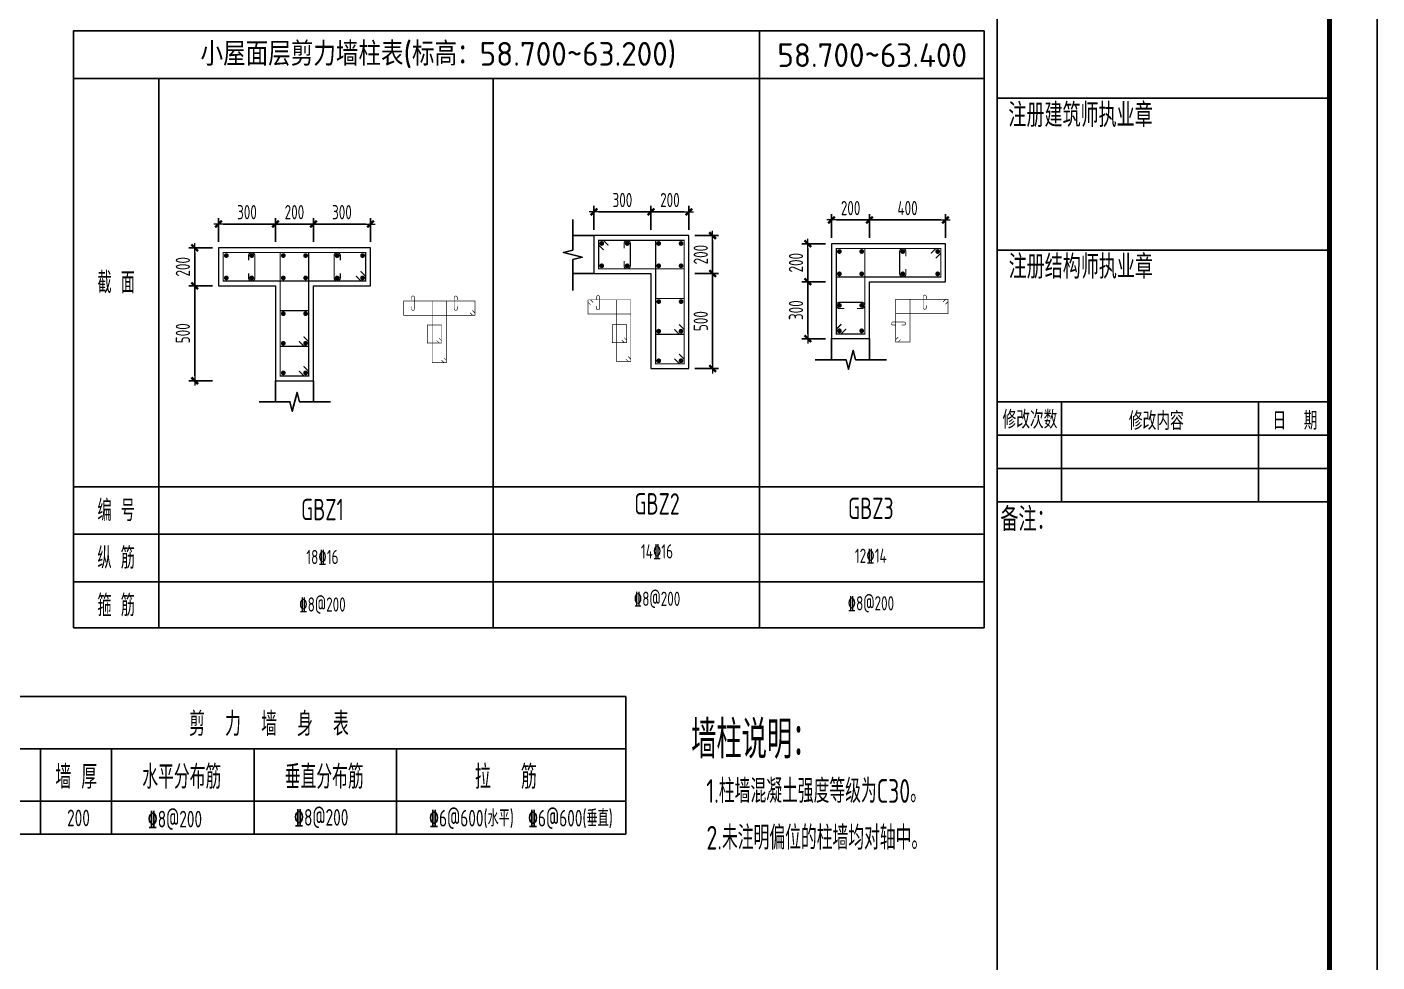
# Model space of a CAD drawing. Extents: x 580289 to 1106878, y -144605 to 78052.
# Drawn here: x 980489 to 1008920, y 48285 to 67977 of the extents above; entities that cross this region are included whole.
import ezdxf
from ezdxf.enums import TextEntityAlignment as Align

# ---------------------------------------------------------------- set-up
doc = ezdxf.new("R2010")
doc.units = 0
doc.header["$LTSCALE"] = 100
doc.layers.get('0').update_dxf_attribs({"linetype": 'CONTINUOUS'})
doc.layers.get('Defpoints').update_dxf_attribs({"linetype": 'CONTINUOUS'})
for name, color, linetype in [('Note', 7, 'CONTINUOUS'), ('TAB', 7, 'CONTINUOUS'), ('TEXT', 2, 'CONTINUOUS'), ('THIN', 7, 'CONTINUOUS'), ('T图框', 7, 'CONTINUOUS'), ('图框', 254, 'CONTINUOUS')]:
    doc.layers.add(name, color=color, linetype=linetype)
for name, color, linetype, lineweight in [('REIN', 6, 'CONTINUOUS', 18), ('Z-柱大样外框', 7, 'CONTINUOUS', 18), ('Z-详图标注', 3, 'CONTINUOUS', 18)]:
    doc.layers.add(name, color=color, linetype=linetype, lineweight=lineweight)
doc.styles.add('HZTXT2', font='tssdeng.shx', dxfattribs={"width": 0.7, "bigfont": 'tssdchn.shx'})
doc.styles.get("Standard").update_dxf_attribs({"font": 'tssdeng.shx', "width": 0.7, "bigfont": 'tssdchn.shx'})
doc.styles.add('TCCAD_Dimension', font='Tssdeng.shx', dxfattribs={"width": 0.7, "bigfont": 'tssdchn.shx'})
doc.dimstyles.new('TCCAD_25_100', dxfattribs={"dimtxt": 300, "dimasz": 100, "dimexe": 125, "dimexo": 125, "dimgap": 100, "dimtad": 1, "dimdec": 0, "dimlfac": 0.25, "dimzin": 0, "dimdsep": 46, "dimtxsty": 'TCCAD_Dimension', "dimblk": '_TCDBK25_100', "dimcen": 0, "dimclrt": 7, "dimadec": 0, "dimazin": 0, "dimtfac": 1, "dimtdec": 0, "dimtix": 1, "dimtmove": 2, "dimatfit": 3, "dimfxl": 1, "dimtolj": 1, "dimtzin": 0, "dimarcsym": 0})

# ---------------------------------------------------------------- blocks, each defined once
blk = doc.blocks.new('_TCDBK25_100')
blk.add_line((-1, 0), (1, 0))
at = {"const_width": 0.5}
blk.add_lwpolyline([(-0.7, -0.7), (0.7, 0.7)], dxfattribs=at)
blk = doc.blocks.new('*D1730')
at = {"layer": 'Defpoints', "color": 0}
for p in [(986522, 63827), (986522, 63327), (987722, 63327)]:
    blk.add_point(p, dxfattribs=at)
at = {"layer": 'Z-详图标注', "color": 0, "lineweight": -2}
for p, q in [((986522, 63452), (986522, 63952)), ((987622, 63827), (986622, 63827)), ((987722, 63452), (987722, 63952))]:
    blk.add_line(p, q, dxfattribs=at)
at = {"layer": 'Z-详图标注', "color": 0, "lineweight": -2, "xscale": 100, "yscale": 100, "zscale": 100, "rotation": 180}
blk.add_blockref('_TCDBK25_100', (986522, 63827), dxfattribs=at)
at = {"layer": 'Z-详图标注', "color": 0, "lineweight": -2, "xscale": 100, "yscale": 100, "zscale": 100}
blk.add_blockref('_TCDBK25_100', (987722, 63827), dxfattribs=at)
at = {"layer": 'Z-详图标注', "color": 7, "insert": (987122, 64077), "char_height": 300, "attachment_point": 5, "style": 'TCCAD_Dimension'}
blk.add_mtext('\\A1;300', dxfattribs=at)
blk = doc.blocks.new('*D1731')
at = {"layer": 'Defpoints', "color": 0}
for p in [(985722, 63827), (985722, 63327), (986522, 63327)]:
    blk.add_point(p, dxfattribs=at)
at = {"layer": 'Z-详图标注', "color": 0, "lineweight": -2}
for p, q in [((985722, 63452), (985722, 63952)), ((986422, 63827), (985822, 63827)), ((986522, 63452), (986522, 63952))]:
    blk.add_line(p, q, dxfattribs=at)
at = {"layer": 'Z-详图标注', "color": 0, "lineweight": -2, "xscale": 100, "yscale": 100, "zscale": 100, "rotation": 180}
blk.add_blockref('_TCDBK25_100', (985722, 63827), dxfattribs=at)
at = {"layer": 'Z-详图标注', "color": 0, "lineweight": -2, "xscale": 100, "yscale": 100, "zscale": 100}
blk.add_blockref('_TCDBK25_100', (986522, 63827), dxfattribs=at)
at = {"layer": 'Z-详图标注', "color": 7, "insert": (986122, 64077), "char_height": 300, "attachment_point": 5, "style": 'TCCAD_Dimension'}
blk.add_mtext('\\A1;200', dxfattribs=at)
blk = doc.blocks.new('*D1732')
at = {"layer": 'Defpoints', "color": 0}
for p in [(984522, 63827), (984522, 63327), (985722, 63327)]:
    blk.add_point(p, dxfattribs=at)
at = {"layer": 'Z-详图标注', "color": 0, "lineweight": -2}
for p, q in [((984522, 63452), (984522, 63952)), ((985622, 63827), (984622, 63827)), ((985722, 63452), (985722, 63952))]:
    blk.add_line(p, q, dxfattribs=at)
at = {"layer": 'Z-详图标注', "color": 0, "lineweight": -2, "xscale": 100, "yscale": 100, "zscale": 100, "rotation": 180}
blk.add_blockref('_TCDBK25_100', (984522, 63827), dxfattribs=at)
at = {"layer": 'Z-详图标注', "color": 0, "lineweight": -2, "xscale": 100, "yscale": 100, "zscale": 100}
blk.add_blockref('_TCDBK25_100', (985722, 63827), dxfattribs=at)
at = {"layer": 'Z-详图标注', "color": 7, "insert": (985122, 64077), "char_height": 300, "attachment_point": 5, "style": 'TCCAD_Dimension'}
blk.add_mtext('\\A1;300', dxfattribs=at)
blk = doc.blocks.new('*D1733')
at = {"layer": 'Defpoints', "color": 0}
for p in [(984522, 63327), (984022, 62527), (984522, 62527)]:
    blk.add_point(p, dxfattribs=at)
at = {"layer": 'Z-详图标注', "color": 0, "lineweight": -2}
for p, q in [((984397, 63327), (983897, 63327)), ((984022, 63227), (984022, 62627)), ((984397, 62527), (983897, 62527))]:
    blk.add_line(p, q, dxfattribs=at)
at = {"layer": 'Z-详图标注', "color": 0, "lineweight": -2, "xscale": 100, "yscale": 100, "zscale": 100}
for p, rotation in [((984022, 63327), 90), ((984022, 62527), 270)]:
    blk.add_blockref('_TCDBK25_100', p, dxfattribs=dict(at, rotation=rotation))
at = {"layer": 'Z-详图标注', "color": 7, "insert": (983772, 62927), "char_height": 300, "attachment_point": 5, "rotation": 90, "style": 'TCCAD_Dimension'}
blk.add_mtext('\\A1;200', dxfattribs=at)
blk = doc.blocks.new('*D1734')
at = {"layer": 'Defpoints', "color": 0}
for p in [(984522, 62527), (984022, 60527), (984522, 60527)]:
    blk.add_point(p, dxfattribs=at)
at = {"layer": 'Z-详图标注', "color": 0, "lineweight": -2}
for p, q in [((984397, 62527), (983897, 62527)), ((984022, 62427), (984022, 60627)), ((984397, 60527), (983897, 60527))]:
    blk.add_line(p, q, dxfattribs=at)
at = {"layer": 'Z-详图标注', "color": 0, "lineweight": -2, "xscale": 100, "yscale": 100, "zscale": 100}
for p, rotation in [((984022, 62527), 90), ((984022, 60527), 270)]:
    blk.add_blockref('_TCDBK25_100', p, dxfattribs=dict(at, rotation=rotation))
at = {"layer": 'Z-详图标注', "color": 7, "insert": (983772, 61527), "char_height": 300, "attachment_point": 5, "rotation": 90, "style": 'TCCAD_Dimension'}
blk.add_mtext('\\A1;500', dxfattribs=at)
blk = doc.blocks.new('*D1735')
at = {"layer": 'Defpoints', "color": 0}
for p in [(994429, 62783), (994929, 62783), (994429, 60783)]:
    blk.add_point(p, dxfattribs=at)
at = {"layer": 'Z-详图标注', "color": 0, "lineweight": -2}
for p, q in [((994554, 62783), (995054, 62783)), ((994929, 60883), (994929, 62683)), ((994554, 60783), (995054, 60783))]:
    blk.add_line(p, q, dxfattribs=at)
at = {"layer": 'Z-详图标注', "color": 0, "lineweight": -2, "xscale": 100, "yscale": 100, "zscale": 100}
for p, rotation in [((994929, 62783), 90), ((994929, 60783), 270)]:
    blk.add_blockref('_TCDBK25_100', p, dxfattribs=dict(at, rotation=rotation))
at = {"layer": 'Z-详图标注', "color": 7, "insert": (994679, 61783), "char_height": 300, "attachment_point": 5, "rotation": 90, "style": 'TCCAD_Dimension'}
blk.add_mtext('\\A1;500', dxfattribs=at)
blk = doc.blocks.new('*D1736')
at = {"layer": 'Defpoints', "color": 0}
for p in [(994429, 63583), (994929, 63583), (994429, 62783)]:
    blk.add_point(p, dxfattribs=at)
at = {"layer": 'Z-详图标注', "color": 0, "lineweight": -2}
for p, q in [((994554, 63583), (995054, 63583)), ((994929, 62883), (994929, 63483)), ((994554, 62783), (995054, 62783))]:
    blk.add_line(p, q, dxfattribs=at)
at = {"layer": 'Z-详图标注', "color": 0, "lineweight": -2, "xscale": 100, "yscale": 100, "zscale": 100}
for p, rotation in [((994929, 63583), 90), ((994929, 62783), 270)]:
    blk.add_blockref('_TCDBK25_100', p, dxfattribs=dict(at, rotation=rotation))
at = {"layer": 'Z-详图标注', "color": 7, "insert": (994679, 63183), "char_height": 300, "attachment_point": 5, "rotation": 90, "style": 'TCCAD_Dimension'}
blk.add_mtext('\\A1;200', dxfattribs=at)
blk = doc.blocks.new('*D1737')
at = {"layer": 'Defpoints', "color": 0}
for p in [(993629, 64083), (993629, 63583), (994429, 63583)]:
    blk.add_point(p, dxfattribs=at)
at = {"layer": 'Z-详图标注', "color": 0, "lineweight": -2}
for p, q in [((993629, 63708), (993629, 64208)), ((994329, 64083), (993729, 64083)), ((994429, 63708), (994429, 64208))]:
    blk.add_line(p, q, dxfattribs=at)
at = {"layer": 'Z-详图标注', "color": 0, "lineweight": -2, "xscale": 100, "yscale": 100, "zscale": 100, "rotation": 180}
blk.add_blockref('_TCDBK25_100', (993629, 64083), dxfattribs=at)
at = {"layer": 'Z-详图标注', "color": 0, "lineweight": -2, "xscale": 100, "yscale": 100, "zscale": 100}
blk.add_blockref('_TCDBK25_100', (994429, 64083), dxfattribs=at)
at = {"layer": 'Z-详图标注', "color": 7, "insert": (994029, 64333), "char_height": 300, "attachment_point": 5, "style": 'TCCAD_Dimension'}
blk.add_mtext('\\A1;200', dxfattribs=at)
blk = doc.blocks.new('*D1738')
at = {"layer": 'Defpoints', "color": 0}
for p in [(992429, 64083), (992429, 63583), (993629, 63583)]:
    blk.add_point(p, dxfattribs=at)
at = {"layer": 'Z-详图标注', "color": 0, "lineweight": -2}
for p, q in [((992429, 63708), (992429, 64208)), ((993529, 64083), (992529, 64083)), ((993629, 63708), (993629, 64208))]:
    blk.add_line(p, q, dxfattribs=at)
at = {"layer": 'Z-详图标注', "color": 0, "lineweight": -2, "xscale": 100, "yscale": 100, "zscale": 100, "rotation": 180}
blk.add_blockref('_TCDBK25_100', (992429, 64083), dxfattribs=at)
at = {"layer": 'Z-详图标注', "color": 0, "lineweight": -2, "xscale": 100, "yscale": 100, "zscale": 100}
blk.add_blockref('_TCDBK25_100', (993629, 64083), dxfattribs=at)
at = {"layer": 'Z-详图标注', "color": 7, "insert": (993029, 64333), "char_height": 300, "attachment_point": 5, "style": 'TCCAD_Dimension'}
blk.add_mtext('\\A1;300', dxfattribs=at)
blk = doc.blocks.new('A$C72C84CBD')
at = {"layer": '图框', "color": 0}
for p, q in [((76100, 1000), (76100, 58400)), ((76100, 47932), (83100, 47932)), ((76100, 44732), (83100, 44732)), ((76100, 41532), (83100, 41532)), ((77453, 41532), (77453, 39432)), ((81606, 41532), (81606, 39432)), ((76100, 40832), (83100, 40832)), ((76100, 40132), (83100, 40132)), ((76100, 39432), (83100, 39432))]:
    blk.add_line(p, q, dxfattribs=at)
for points in [[(0, 0), (0, 59400), (84100, 59400), (84100, 0)], [(0, 0), (84100, 0), (84100, 59400), (0, 59400)]]:
    blk.add_lwpolyline(points, close=True, dxfattribs=at)
at = {"layer": '图框', "color": 0, "const_width": 100}
blk.add_lwpolyline([(2500, 1000), (83100, 1000), (83100, 58400), (2500, 58400)], close=True, dxfattribs=at)
at = {"layer": '图框', "color": 0, "style": 'HZTXT2', "width": 0.8}
for s, height, p in [('注册建筑师执业章', 500, (77857, 47602)), ('注册结构师执业章', 500, (77863, 44409)), ('修改次数', 380, (76792, 41181)), ('修改内容', 380, (79452, 41154)), ('日  期', 380, (82372, 41154)), ('备注：', 500, (76740, 39089))]:
    blk.add_text(s, height=height, dxfattribs=at).set_placement(p, align=Align.MIDDLE)
blk = doc.blocks.new('图框')
at = {"layer": 'T图框', "color": 4}
blk.add_blockref('A$C72C84CBD', (602717, 102744), dxfattribs=at)
blk = doc.blocks.new('*D1753')
at = {"layer": 'Defpoints', "color": 0}
for p in [(998234, 63913), (998234, 63413), (999834, 63413)]:
    blk.add_point(p, dxfattribs=at)
at = {"layer": 'Z-详图标注', "color": 0, "lineweight": -2}
for p, q in [((998234, 63538), (998234, 64038)), ((999834, 63538), (999834, 64038)), ((999734, 63913), (998334, 63913))]:
    blk.add_line(p, q, dxfattribs=at)
at = {"layer": 'Z-详图标注', "color": 0, "lineweight": -2, "xscale": 100, "yscale": 100, "zscale": 100, "rotation": 180}
blk.add_blockref('_TCDBK25_100', (998234, 63913), dxfattribs=at)
at = {"layer": 'Z-详图标注', "color": 0, "lineweight": -2, "xscale": 100, "yscale": 100, "zscale": 100}
blk.add_blockref('_TCDBK25_100', (999834, 63913), dxfattribs=at)
at = {"layer": 'Z-详图标注', "color": 7, "insert": (999034, 64163), "char_height": 300, "attachment_point": 5, "style": 'TCCAD_Dimension'}
blk.add_mtext('\\A1;400', dxfattribs=at)
blk = doc.blocks.new('*D1754')
at = {"layer": 'Defpoints', "color": 0}
for p in [(997434, 63913), (997434, 63413), (998234, 63413)]:
    blk.add_point(p, dxfattribs=at)
at = {"layer": 'Z-详图标注', "color": 0, "lineweight": -2}
for p, q in [((997434, 63538), (997434, 64038)), ((998234, 63538), (998234, 64038)), ((998134, 63913), (997534, 63913))]:
    blk.add_line(p, q, dxfattribs=at)
at = {"layer": 'Z-详图标注', "color": 0, "lineweight": -2, "xscale": 100, "yscale": 100, "zscale": 100, "rotation": 180}
blk.add_blockref('_TCDBK25_100', (997434, 63913), dxfattribs=at)
at = {"layer": 'Z-详图标注', "color": 0, "lineweight": -2, "xscale": 100, "yscale": 100, "zscale": 100}
blk.add_blockref('_TCDBK25_100', (998234, 63913), dxfattribs=at)
at = {"layer": 'Z-详图标注', "color": 7, "insert": (997834, 64163), "char_height": 300, "attachment_point": 5, "style": 'TCCAD_Dimension'}
blk.add_mtext('\\A1;200', dxfattribs=at)
blk = doc.blocks.new('*D1755')
at = {"layer": 'Defpoints', "color": 0}
for p in [(997434, 63413), (996934, 62613), (997434, 62613)]:
    blk.add_point(p, dxfattribs=at)
at = {"layer": 'Z-详图标注', "color": 0, "lineweight": -2}
for p, q in [((997309, 63413), (996809, 63413)), ((996934, 63313), (996934, 62713)), ((997309, 62613), (996809, 62613))]:
    blk.add_line(p, q, dxfattribs=at)
at = {"layer": 'Z-详图标注', "color": 0, "lineweight": -2, "xscale": 100, "yscale": 100, "zscale": 100}
for p, rotation in [((996934, 63413), 90), ((996934, 62613), 270)]:
    blk.add_blockref('_TCDBK25_100', p, dxfattribs=dict(at, rotation=rotation))
at = {"layer": 'Z-详图标注', "color": 7, "insert": (996684, 63013), "char_height": 300, "attachment_point": 5, "rotation": 90, "style": 'TCCAD_Dimension'}
blk.add_mtext('\\A1;200', dxfattribs=at)
blk = doc.blocks.new('*D1756')
at = {"layer": 'Defpoints', "color": 0}
for p in [(997434, 62613), (996934, 61413), (997434, 61413)]:
    blk.add_point(p, dxfattribs=at)
at = {"layer": 'Z-详图标注', "color": 0, "lineweight": -2}
for p, q in [((997309, 62613), (996809, 62613)), ((996934, 62513), (996934, 61513)), ((997309, 61413), (996809, 61413))]:
    blk.add_line(p, q, dxfattribs=at)
at = {"layer": 'Z-详图标注', "color": 0, "lineweight": -2, "xscale": 100, "yscale": 100, "zscale": 100}
for p, rotation in [((996934, 62613), 90), ((996934, 61413), 270)]:
    blk.add_blockref('_TCDBK25_100', p, dxfattribs=dict(at, rotation=rotation))
at = {"layer": 'Z-详图标注', "color": 7, "insert": (996684, 62013), "char_height": 300, "attachment_point": 5, "rotation": 90, "style": 'TCCAD_Dimension'}
blk.add_mtext('\\A1;300', dxfattribs=at)

msp = doc.modelspace()

# ---------------------------------------------------------------- linework, layer by layer
at = {"layer": 'REIN', "color": 210}
for points, const_width in [([(992635.4, 63276.4), (992529.3, 63382.5), (992529.3, 63482.5), (994329.3, 63482.5), (994329.3, 62882.5), (992529.3, 62882.5), (992529.3, 63482.5), (992629.3, 63482.5), (992735.4, 63376.4)], 25), ([(994223.3, 61088.6), (994329.3, 60982.5), (994329.3, 60882.5), (993729.3, 60882.5), (993729.3, 63482.5), (994329.3, 63482.5), (994329.3, 60882.5), (994229.3, 60882.5), (994123.3, 60988.6)], 25), ([(987515.9, 62833.4), (987622, 62727.4), (987622, 62627.4), (984622, 62627.4), (984622, 63227.4), (987622, 63227.4), (987622, 62627.4), (987522, 62627.4), (987415.9, 62733.4)], 25), ([(986315.9, 60833.4), (986422, 60727.4), (986422, 60627.4), (985822, 60627.4), (985822, 63227.4), (986422, 63227.4), (986422, 60627.4), (986322, 60627.4), (986215.9, 60733.4)], 25), ([(997740.1, 61619.4), (997634, 61513.3), (997534, 61513.3), (997534, 63313.3), (998134, 63313.3), (998134, 61513.3), (997534, 61513.3), (997534, 61613.3), (997640.1, 61719.4)], 25), ([(999527.9, 63207.2), (999634, 63313.3), (999734, 63313.3), (999734, 62713.3), (997534, 62713.3), (997534, 63313.3), (999734, 63313.3), (999734, 63213.3), (999627.9, 63107.2)], 25), ([(989869.6, 62009.8), (989922.7, 61956.8), (989922.7, 61906.8), (988422.7, 61906.8), (988422.7, 62206.8), (989922.7, 62206.8), (989922.7, 61906.8), (989872.7, 61906.8), (989819.6, 61959.8)], 12.5), ([(989269.6, 61009.8), (989322.7, 60956.8), (989322.7, 60906.8), (989022.7, 60906.8), (989022.7, 62206.8), (989322.7, 62206.8), (989322.7, 60906.8), (989272.7, 60906.8), (989219.6, 60959.8)], 12.5), ([(992358.9, 62127.7), (992305.8, 62180.7), (992305.8, 62230.7), (993205.8, 62230.7), (993205.8, 61930.7), (992305.8, 61930.7), (992305.8, 62230.7), (992355.8, 62230.7), (992408.9, 62177.7)], 12.5), ([(993152.8, 61033.8), (993205.8, 60980.7), (993205.8, 60930.7), (992905.8, 60930.7), (992905.8, 62230.7), (993205.8, 62230.7), (993205.8, 60930.7), (993155.8, 60930.7), (993102.8, 60983.8)], 12.5), ([(998887.8, 61394.6), (998834.8, 61341.6), (998784.8, 61341.6), (998784.8, 62241.6), (999084.8, 62241.6), (999084.8, 61341.6), (998784.8, 61341.6), (998784.8, 61391.6), (998837.8, 61444.6)], 12.5), ([(999781.8, 62188.5), (999834.8, 62241.6), (999884.8, 62241.6), (999884.8, 61941.6), (998784.8, 61941.6), (998784.8, 62241.6), (999884.8, 62241.6), (999884.8, 62191.6), (999831.8, 62138.5)], 12.5)]:
    msp.add_lwpolyline(points, dxfattribs=dict(at, const_width=const_width))
at = {"layer": 'REIN', "color": 6, "const_width": 50}
for points in [[(992569.3, 63417.5, 1), (992619.3, 63417.5, 1)], [(993104.3, 63417.5, 1), (993154.3, 63417.5, 1)], [(993769.3, 63417.5, 1), (993819.3, 63417.5, 1)], [(994239.3, 63417.5, 1), (994289.3, 63417.5, 1)], [(984662, 63162.4, 1), (984712, 63162.4, 1)], [(985197, 63162.4, 1), (985247, 63162.4, 1)], [(985862, 63162.4, 1), (985912, 63162.4, 1)], [(986332, 63162.4, 1), (986382, 63162.4, 1)], [(986997, 63162.4, 1), (987047, 63162.4, 1)], [(987532, 63162.4, 1), (987582, 63162.4, 1)], [(997574, 63248.3, 1), (997624, 63248.3, 1)], [(998044, 63248.3, 1), (998094, 63248.3, 1)], [(998909, 63248.3, 1), (998959, 63248.3, 1)], [(999644, 63248.3, 1), (999694, 63248.3, 1)], [(992569.3, 62947.5, 1), (992619.3, 62947.5, 1)], [(993104.3, 62947.5, 1), (993154.3, 62947.5, 1)], [(993769.3, 62947.5, 1), (993819.3, 62947.5, 1)], [(994239.3, 62947.5, 1), (994289.3, 62947.5, 1)], [(984662, 62692.4, 1), (984712, 62692.4, 1)], [(985197, 62692.4, 1), (985247, 62692.4, 1)], [(985862, 62692.4, 1), (985912, 62692.4, 1)], [(986332, 62692.4, 1), (986382, 62692.4, 1)], [(986997, 62692.4, 1), (987047, 62692.4, 1)], [(987532, 62692.4, 1), (987582, 62692.4, 1)], [(997574, 62778.3, 1), (997624, 62778.3, 1)], [(998044, 62778.3, 1), (998094, 62778.3, 1)], [(998909, 62778.3, 1), (998959, 62778.3, 1)], [(999644, 62778.3, 1), (999694, 62778.3, 1)], [(985862, 61939, 1), (985912, 61939, 1)], [(986332, 61939, 1), (986382, 61939, 1)], [(993769.3, 62194.2, 1), (993819.3, 62194.2, 1)], [(994239.3, 62194.2, 1), (994289.3, 62194.2, 1)], [(997574, 62113.3, 1), (997624, 62113.3, 1)], [(998044, 62113.3, 1), (998094, 62113.3, 1)], [(993769.3, 61570.8, 1), (993819.3, 61570.8, 1)], [(994239.3, 61570.8, 1), (994289.3, 61570.8, 1)], [(997574, 61578.3, 1), (997624, 61578.3, 1)], [(998044, 61578.3, 1), (998094, 61578.3, 1)], [(985862, 61315.7, 1), (985912, 61315.7, 1)], [(986332, 61315.7, 1), (986382, 61315.7, 1)], [(993769.3, 60947.5, 1), (993819.3, 60947.5, 1)], [(994239.3, 60947.5, 1), (994289.3, 60947.5, 1)], [(985862, 60692.4, 1), (985912, 60692.4, 1)], [(986332, 60692.4, 1), (986382, 60692.4, 1)]]:
    msp.add_lwpolyline(points, format="xyb", close=True, dxfattribs=at)
at = {"layer": 'REIN', "color": 6}
for points, const_width in [([(993064.3, 63317.5), (993064.3, 63417.5, -1), (993194.3, 63417.5), (993194.3, 62947.5, -1), (993064.3, 62947.5), (993064.3, 63047.5)], 25), ([(985157, 63062.4), (985157, 63162.4, -1), (985287, 63162.4), (985287, 62692.4, -1), (985157, 62692.4), (985157, 62792.4)], 25), ([(987087, 62792.4), (987087, 62692.4, -1), (986957, 62692.4), (986957, 63162.4, -1), (987087, 63162.4), (987087, 63062.4)], 25), ([(998999, 62878.3), (998999, 62778.3, -1), (998869, 62778.3), (998869, 63248.3, -1), (998999, 63248.3), (998999, 63148.3)], 25), ([(988586.3, 62228.1), (988586.3, 62278.1, -1), (988651.3, 62278.1), (988651.3, 62043.1, -1), (988586.3, 62043.1), (988586.3, 62093.1)], 12.5), ([(989551.3, 62093.1), (989551.3, 62043.1, -1), (989486.3, 62043.1), (989486.3, 62278.1, -1), (989551.3, 62278.1), (989551.3, 62228.1)], 12.5), ([(992484.2, 62237.4), (992484.2, 62287.4, -1), (992549.2, 62287.4), (992549.2, 62052.4, -1), (992484.2, 62052.4), (992484.2, 62102.4)], 12.5), ([(999428.1, 62113.2), (999428.1, 62063.2, -1), (999363.1, 62063.2), (999363.1, 62298.2, -1), (999428.1, 62298.2), (999428.1, 62248.2)], 12.5), ([(997699, 62048.3), (997599, 62048.3, -1), (997599, 62178.3), (998069, 62178.3, -1), (998069, 62048.3), (997969, 62048.3)], 25), ([(998778.1, 61698.2), (998728.1, 61698.2, -1), (998728.1, 61763.2), (998963.1, 61763.2, -1), (998963.1, 61698.2), (998913.1, 61698.2)], 12.5)]:
    msp.add_lwpolyline(points, format="xyb", dxfattribs=dict(at, const_width=const_width))
for points, const_width in [([(994223.3, 61711.9), (994329.3, 61605.8), (994329.3, 61505.8), (993729.3, 61505.8), (993729.3, 62259.2), (994329.3, 62259.2), (994329.3, 61505.8), (994229.3, 61505.8), (994123.3, 61611.9)], 25), ([(986315.9, 61456.8), (986422, 61350.7), (986422, 61250.7), (985822, 61250.7), (985822, 62004), (986422, 62004), (986422, 61250.7), (986322, 61250.7), (986215.9, 61356.8)], 25), ([(989165.7, 61425.3), (989218.8, 61372.3), (989218.8, 61322.3), (988918.8, 61322.3), (988918.8, 61699), (989218.8, 61699), (989218.8, 61322.3), (989168.8, 61322.3), (989115.7, 61375.3)], 12.5), ([(993063.6, 61434.6), (993116.7, 61381.6), (993116.7, 61331.6), (992816.7, 61331.6), (992816.7, 61708.2), (993116.7, 61708.2), (993116.7, 61331.6), (993066.7, 61331.6), (993013.6, 61384.6)], 12.5)]:
    msp.add_lwpolyline(points, dxfattribs=dict(at, const_width=const_width))
at = {"layer": 'TAB'}
for p, q in [((995913, 67894), (995913, 55322)), ((1000644.3, 67894), (1000644.3, 55322)), ((983267.8, 55322), (983267.8, 66894)), ((983267.8, 66894), (991267.8, 66894)), ((990306.7, 66894), (990306.7, 55322)), ((981467.8, 58294), (983267.8, 58294)), ((983267.8, 58294), (1000644.3, 58294)), ((981467.8, 57294), (983267.8, 57294)), ((981467.8, 57294), (983267.8, 57294)), ((983267.8, 57294), (991267.8, 57294)), ((983267.8, 57294), (991267.8, 57294)), ((991267.8, 57294), (1000644.3, 57294)), ((981467.8, 56294), (983267.8, 56294)), ((983267.8, 56294), (1000644.3, 56294)), ((981467.8, 55322), (1000644.3, 55322)), ((989467.8, 55322), (1000644.3, 55322))]:
    msp.add_line(p, q, dxfattribs=at)
at = {"layer": 'TAB', "color": 7}
for p, q in [((978770.8, 53874.6), (993100.2, 53874.6)), ((993100.2, 53874.6), (993100.2, 50974.6)), ((993100.2, 53174.6), (993100.2, 50974.6)), ((978770.8, 52774.6), (993100.2, 52774.6)), ((980770.8, 52774.6), (980770.8, 50974.6)), ((982270.8, 52774.6), (982270.8, 50974.6)), ((985270.8, 52774.6), (985270.8, 50974.6)), ((988270.8, 52774.6), (988270.8, 50974.6)), ((980770.8, 52074.6), (980770.8, 50974.6)), ((982270.8, 52074.6), (982270.8, 50974.6)), ((985270.8, 52074.6), (985270.8, 50974.6)), ((988270.8, 52074.6), (988270.8, 50974.6)), ((978770.8, 51674.6), (993100.2, 51674.6)), ((978770.8, 50974.6), (993100.2, 50974.6))]:
    msp.add_line(p, q, dxfattribs=at)
at = {"layer": 'TAB'}
for points in [[(1000644.3, 66894), (981467.8, 66894), (981467.8, 67894), (1000644.3, 67894)], [(981467.8, 55322), (981467.8, 66894), (983267.8, 66894), (983267.8, 55322)]]:
    msp.add_lwpolyline(points, dxfattribs=at)
at = {"layer": 'THIN'}
for p, q in [((992429.3, 63582.5), (991984.7, 63582.5)), ((992429.3, 62782.5), (991984.7, 62782.5)), ((997434, 61413.3), (997434, 60968.7)), ((998234, 61413.3), (998234, 60968.7)), ((985722, 60527.4), (985722, 60082.8)), ((986522, 60527.4), (986522, 60082.8))]:
    msp.add_line(p, q, dxfattribs=at)
for points in [[(991984.7, 62424.9), (991984.7, 63078.7), (992184.7, 63128.7), (991784.7, 63228.7), (991984.7, 63278.7), (991984.7, 63925.1)], [(998591.6, 60968.7), (997937.8, 60968.7), (997887.8, 61168.7), (997787.8, 60768.7), (997737.8, 60968.7), (997091.4, 60968.7)], [(986879.6, 60082.8), (986225.8, 60082.8), (986175.8, 60282.8), (986075.8, 59882.8), (986025.8, 60082.8), (985379.4, 60082.8)]]:
    msp.add_lwpolyline(points, dxfattribs=at)
at = {"layer": 'Z-柱大样外框'}
for points in [[(992429.3, 63582.5), (992429.3, 62782.5), (993629.3, 62782.5), (993629.3, 60782.5), (994429.3, 60782.5), (994429.3, 63582.5)], [(999834, 62613.3), (999834, 63413.3), (997434, 63413.3), (997434, 61413.3), (998234, 61413.3), (998234, 62613.3)], [(984522, 63327.4), (984522, 62527.4), (985722, 62527.4), (985722, 60527.4), (986522, 60527.4), (986522, 62527.4), (987722, 62527.4), (987722, 63327.4)]]:
    msp.add_lwpolyline(points, close=True, dxfattribs=at)

# ---------------------------------------------------------------- block references
at = {"layer": 'T图框'}
msp.add_blockref('图框', (322103.4, -84196.5), dxfattribs=at)

# ---------------------------------------------------------------- texts
at = {"layer": 'Note', "color": 7, "width": 0.7}
for s, p in [('剪  力  墙  身  表', (985586.3, 53321.4)), ('墙 厚', (981526.5, 52209.3)), ('水平分布筋', (983748.6, 52209.3)), ('垂直分布筋', (986748.6, 52209.3)), ('拉   筋', (990574.1, 52209.3))]:
    msp.add_text(s, height=500, dxfattribs=at).set_placement(p, align=Align.MIDDLE)
at = {"layer": 'TAB'}
for s, p in [('小屋面层剪力墙柱表(标高：58.700~63.200)', (989153.1, 67411.7)), ('58.700~63.400', (998289.2, 67384.7))]:
    msp.add_text(s, height=500, dxfattribs=at).set_placement(p, align=Align.MIDDLE_CENTER)
at = {"layer": 'TAB', "width": 0.7}
for s, p in [('截 面', (982367.8, 62594)), ('编 号', (982367.8, 57794)), ('GBZ1', (986711, 57814.5)), ('GBZ2', (993757.3, 57934.4)), ('GBZ3', (998260.3, 57840)), ('纵 筋', (982367.8, 56794)), ('箍 筋', (982367.8, 55794))]:
    msp.add_text(s, height=450, dxfattribs=at).set_placement(p, align=Align.MIDDLE_CENTER)
at = {"layer": 'TAB', "color": 7, "width": 0.7}
for s, p in [('18%%13216', (986711, 56814.5)), ('14\x8416', (993757.3, 56934.4)), ('12\x8414', (998260.3, 56840)), ('\x848@200', (986711, 55814.5)), ('\x848@200', (993757.3, 55934.4)), ('\x848@200', (998260.3, 55840))]:
    msp.add_text(s, height=300, dxfattribs=at).set_placement(p, align=Align.MIDDLE_CENTER)
at = {"layer": 'TEXT', "width": 0.7}
for s, height, p in [('墙柱说明：', 800, (994476.8, 52570.4)), ('2.未注明偏位的柱墙均对轴中。', 500, (994799.3, 50653))]:
    msp.add_text(s, height=height, dxfattribs=at).set_placement(p)
msp.add_text('1.柱墙混凝土强度等级为C30。', height=500, dxfattribs=at).set_placement((994794.6, 51487), align=Align.BOTTOM_LEFT)
at = {"layer": 'TEXT', "color": 7, "width": 0.7}
for s, p in [('200', (981813.8, 51319.1)), ('\x848@200', (984176.3, 51294.7)), ('%%1328@200', (987257.5, 51331.3)), ('\x846@600(水平)  \x846@600(垂直)', (992826.5, 51314.6))]:
    msp.add_text(s, height=350, dxfattribs=at).set_placement(p, align=Align.MIDDLE_RIGHT)

# ---------------------------------------------------------------- dimensions: what is measured, and where the dimension line sits
at = {"layer": 'Z-详图标注'}
for base, p1, p2, angle, picture, middle in [((984522, 63827.4), (985722, 63327.4), (984522, 63327.4), 180, '*D1732', (985122, 64077.4)), ((985722, 63827.4), (986522, 63327.4), (985722, 63327.4), 180, '*D1731', (986122, 64077.4)), ((986522, 63827.4), (987722, 63327.4), (986522, 63327.4), 180, '*D1730', (987122, 64077.4)), ((992429.3, 64082.5), (993629.3, 63582.5), (992429.3, 63582.5), 180, '*D1738', (993029.3, 64332.5)), ((993629.3, 64082.5), (994429.3, 63582.5), (993629.3, 63582.5), 180, '*D1737', (994029.3, 64332.5)), ((997434, 63913.3), (998234, 63413.3), (997434, 63413.3), 180, '*D1754', (997834, 64163.3)), ((998234, 63913.3), (999834, 63413.3), (998234, 63413.3), 180, '*D1753', (999034, 64163.3)), ((984022, 62527.4), (984522, 63327.4), (984522, 62527.4), 270, '*D1733', (983772, 62927.4)), ((994929.3, 63582.5), (994429.3, 62782.5), (994429.3, 63582.5), 90, '*D1736', (994679.3, 63182.5)), ((996934, 62613.3), (997434, 63413.3), (997434, 62613.3), 270, '*D1755', (996684, 63013.3)), ((994929.3, 62782.5), (994429.3, 60782.5), (994429.3, 62782.5), 90, '*D1735', (994679.3, 61782.5)), ((984022, 60527.4), (984522, 62527.4), (984522, 60527.4), 270, '*D1734', (983772, 61527.4)), ((996934, 61413.3), (997434, 62613.3), (997434, 61413.3), 270, '*D1756', (996684, 62013.3))]:
    dim = msp.add_linear_dim(base=base, p1=p1, p2=p2, angle=angle, dimstyle='TCCAD_25_100', dxfattribs=at)
    dim.commit()
    dim.dimension.update_dxf_attribs({"geometry": picture, "text_midpoint": middle})

doc.saveas('drawing.dxf')
